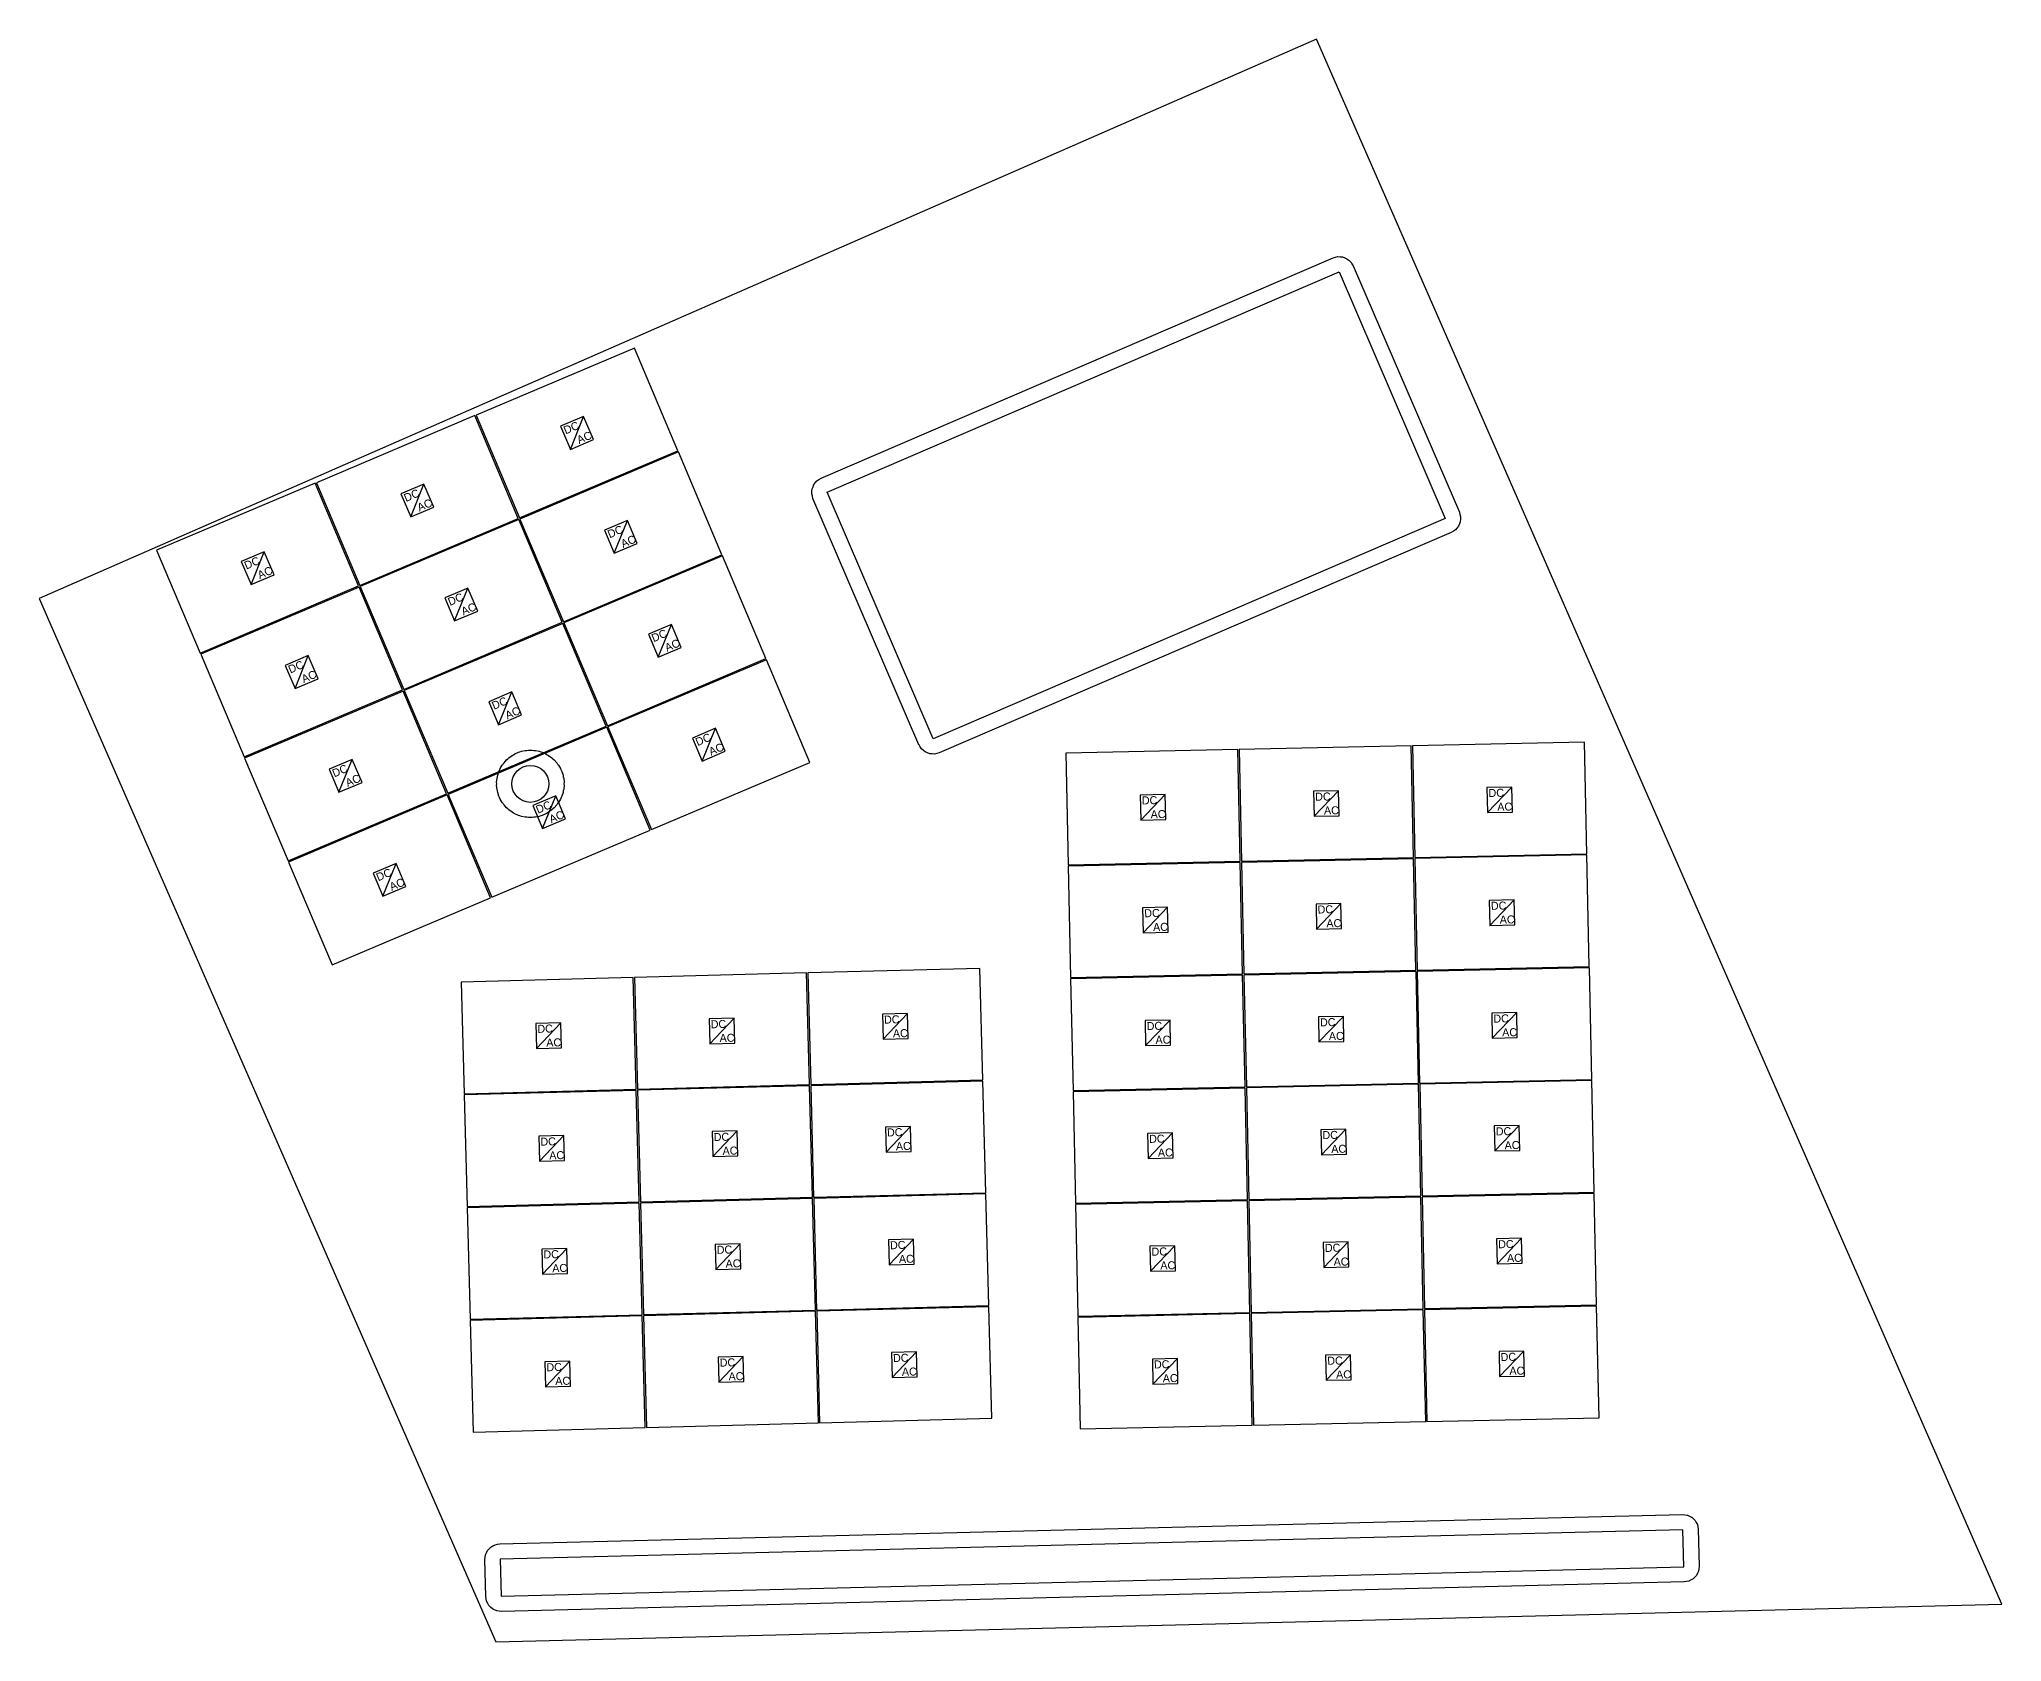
# Model space of a CAD drawing. Header units: feet. Extents: x -179 to 31, y -22 to 191.
# Drawn here: x -33.3 to 31.1, y -21.9 to 30.7 of the extents above; entities that cross this region are included whole.
import ezdxf

# ---------------------------------------------------------------- set-up
doc = ezdxf.new("R2010")
doc.units = ezdxf.units.FT
for name, color, linetype in [('Buildings', 7, 'CONTINUOUS'), ('Modules', 7, 'CONTINUOUS'), ('Obstructions', 7, 'CONTINUOUS'), ('Setbacks', 7, 'CONTINUOUS')]:
    doc.layers.add(name, color=color, linetype=linetype)

msp = doc.modelspace()

# ---------------------------------------------------------------- linework, layer by layer
at = {"layer": 'Buildings', "color": 252}
for p, q in [((8.596, 30.663), (-33.312, 12.315)), ((31.074, -20.678), (8.596, 30.663)), ((-33.312, 12.315), (-18.327, -21.911)), ((-18.327, -21.911), (31.074, -20.678))]:
    msp.add_line(p, q, dxfattribs=at)
at = {"layer": 'Modules', "color": 254}
for p, q in [((-13.784, 20.533), (-18.983, 18.332)), ((-12.357, 17.162), (-13.784, 20.533)), ((-19.022, 18.316), (-24.221, 16.115)), ((-17.595, 14.944), (-19.022, 18.316)), ((-18.983, 18.332), (-17.556, 14.961)), ((-15.452, 18.284), (-16.208, 17.965)), ((-15.888, 17.209), (-15.452, 18.284)), ((-15.133, 17.529), (-15.452, 18.284)), ((-16.208, 17.965), (-15.888, 17.209)), ((-15.888, 17.209), (-15.133, 17.529)), ((-17.556, 14.961), (-12.357, 17.162)), ((-12.341, 17.124), (-17.54, 14.923)), ((-10.914, 13.753), (-12.341, 17.124)), ((-24.26, 16.098), (-29.46, 13.897)), ((-22.833, 12.727), (-24.26, 16.098)), ((-24.221, 16.115), (-22.794, 12.743)), ((-20.69, 16.067), (-21.446, 15.747)), ((-21.446, 15.747), (-21.126, 14.992)), ((-21.126, 14.992), (-20.69, 16.067)), ((-20.371, 15.312), (-20.69, 16.067)), ((-22.794, 12.743), (-17.595, 14.944)), ((-17.579, 14.907), (-22.778, 12.706)), ((-21.126, 14.992), (-20.371, 15.312)), ((-16.152, 11.536), (-17.579, 14.907)), ((-17.54, 14.923), (-16.113, 11.552)), ((-14.009, 14.875), (-14.765, 14.556)), ((-14.445, 13.8), (-14.009, 14.875)), ((-13.69, 14.12), (-14.009, 14.875)), ((-14.765, 14.556), (-14.445, 13.8)), ((-29.46, 13.897), (-28.032, 10.526)), ((-25.928, 13.85), (-26.684, 13.53)), ((-26.684, 13.53), (-26.364, 12.775)), ((-26.364, 12.775), (-25.928, 13.85)), ((-25.609, 13.094), (-25.928, 13.85)), ((-16.113, 11.552), (-10.914, 13.753)), ((-10.898, 13.715), (-16.097, 11.514)), ((-14.445, 13.8), (-13.69, 14.12)), ((-9.471, 10.344), (-10.898, 13.715)), ((-26.364, 12.775), (-25.609, 13.094)), ((-28.032, 10.526), (-22.833, 12.727)), ((-22.817, 12.689), (-28.016, 10.488)), ((-21.39, 9.318), (-22.817, 12.689)), ((-22.778, 12.706), (-21.351, 9.334)), ((-19.247, 12.658), (-20.003, 12.338)), ((-20.003, 12.338), (-19.683, 11.583)), ((-19.683, 11.583), (-19.247, 12.658)), ((-18.928, 11.903), (-19.247, 12.658)), ((-19.683, 11.583), (-18.928, 11.903)), ((-21.351, 9.334), (-16.152, 11.536)), ((-16.136, 11.498), (-21.335, 9.297)), ((-14.709, 8.127), (-16.136, 11.498)), ((-16.097, 11.514), (-14.67, 8.143)), ((-12.566, 11.466), (-13.322, 11.147)), ((-13.322, 11.147), (-13.002, 10.391)), ((-13.002, 10.391), (-12.566, 11.466)), ((-12.247, 10.711), (-12.566, 11.466)), ((-28.016, 10.488), (-26.589, 7.117)), ((-24.485, 10.441), (-25.241, 10.121)), ((-24.921, 9.366), (-24.485, 10.441)), ((-24.166, 9.685), (-24.485, 10.441)), ((-14.67, 8.143), (-9.471, 10.344)), ((-9.455, 10.306), (-14.654, 8.105)), ((-13.002, 10.391), (-12.247, 10.711)), ((-8.028, 6.935), (-9.455, 10.306)), ((-25.241, 10.121), (-24.921, 9.366)), ((-24.921, 9.366), (-24.166, 9.685)), ((-26.589, 7.117), (-21.39, 9.318)), ((-21.374, 9.28), (-26.573, 7.079)), ((-19.947, 5.909), (-21.374, 9.28)), ((-21.335, 9.297), (-19.908, 5.926)), ((-17.804, 9.249), (-18.56, 8.929)), ((-18.24, 8.174), (-17.804, 9.249)), ((-17.485, 8.494), (-17.804, 9.249)), ((-18.56, 8.929), (-18.24, 8.174)), ((-18.24, 8.174), (-17.485, 8.494)), ((-19.908, 5.926), (-14.709, 8.127)), ((-14.693, 8.089), (-19.892, 5.888)), ((-13.266, 4.718), (-14.693, 8.089)), ((-14.654, 8.105), (-13.227, 4.734)), ((-11.123, 8.058), (-11.879, 7.738)), ((-11.879, 7.738), (-11.559, 6.983)), ((-11.559, 6.983), (-11.123, 8.058)), ((-10.804, 7.302), (-11.123, 8.058)), ((-11.559, 6.983), (-10.804, 7.302)), ((6.012, 7.358), (0.367, 7.236)), ((0.367, 7.236), (0.445, 3.577)), ((6.09, 3.698), (6.012, 7.358)), ((11.698, 7.48), (6.053, 7.358)), ((6.053, 7.358), (6.132, 3.699)), ((11.777, 3.82), (11.698, 7.48)), ((17.385, 7.602), (11.74, 7.48)), ((11.74, 7.48), (11.818, 3.821)), ((17.463, 3.942), (17.385, 7.602)), ((-26.573, 7.079), (-25.146, 3.708)), ((-23.042, 7.032), (-23.798, 6.712)), ((-23.798, 6.712), (-23.478, 5.957)), ((-23.478, 5.957), (-23.042, 7.032)), ((-22.723, 6.277), (-23.042, 7.032)), ((-13.227, 4.734), (-8.028, 6.935)), ((-25.146, 3.708), (-19.947, 5.909)), ((-19.931, 5.872), (-25.13, 3.67)), ((-23.478, 5.957), (-22.723, 6.277)), ((-18.504, 2.5), (-19.931, 5.872)), ((-19.892, 5.888), (-18.465, 2.517)), ((-16.361, 5.84), (-17.117, 5.521)), ((-16.797, 4.765), (-16.361, 5.84)), ((-16.042, 5.085), (-16.361, 5.84)), ((3.63, 5.886), (2.809, 5.868)), ((2.809, 5.868), (2.827, 5.048)), ((2.827, 5.048), (3.63, 5.886)), ((3.647, 5.066), (3.63, 5.886)), ((9.316, 6.008), (8.496, 5.99)), ((8.496, 5.99), (8.514, 5.17)), ((8.514, 5.17), (9.316, 6.008)), ((9.334, 5.188), (9.316, 6.008)), ((15.003, 6.13), (14.183, 6.112)), ((14.183, 6.112), (14.2, 5.292)), ((14.2, 5.292), (15.003, 6.13)), ((15.02, 5.31), (15.003, 6.13)), ((-17.117, 5.521), (-16.797, 4.765)), ((8.514, 5.17), (9.334, 5.188)), ((14.2, 5.292), (15.02, 5.31)), ((-18.465, 2.517), (-13.266, 4.718)), ((-16.797, 4.765), (-16.042, 5.085)), ((2.827, 5.048), (3.647, 5.066)), ((11.818, 3.821), (17.463, 3.942)), ((17.464, 3.901), (11.819, 3.78)), ((17.543, 0.241), (17.464, 3.901)), ((-25.13, 3.67), (-23.703, 0.299)), ((-21.599, 3.623), (-22.355, 3.303)), ((-22.355, 3.303), (-22.035, 2.548)), ((-22.035, 2.548), (-21.599, 3.623)), ((-21.28, 2.868), (-21.599, 3.623)), ((0.445, 3.577), (6.09, 3.698)), ((6.091, 3.657), (0.446, 3.536)), ((0.446, 3.536), (0.524, -0.124)), ((6.17, -0.003), (6.091, 3.657)), ((6.132, 3.699), (11.777, 3.82)), ((11.778, 3.779), (6.133, 3.658)), ((6.133, 3.658), (6.211, -0.002)), ((11.856, 0.119), (11.778, 3.779)), ((11.819, 3.78), (11.898, 0.12)), ((-22.035, 2.548), (-21.28, 2.868)), ((-23.703, 0.299), (-18.504, 2.5)), ((3.709, 2.185), (2.889, 2.167)), ((2.889, 2.167), (2.907, 1.347)), ((2.907, 1.347), (3.709, 2.185)), ((3.727, 1.365), (3.709, 2.185)), ((9.396, 2.307), (8.576, 2.289)), ((8.576, 2.289), (8.593, 1.469)), ((8.593, 1.469), (9.396, 2.307)), ((9.413, 1.487), (9.396, 2.307)), ((15.082, 2.429), (14.262, 2.411)), ((14.262, 2.411), (14.28, 1.591)), ((14.28, 1.591), (15.082, 2.429)), ((15.1, 1.609), (15.082, 2.429)), ((2.907, 1.347), (3.727, 1.365)), ((8.593, 1.469), (9.413, 1.487)), ((14.28, 1.591), (15.1, 1.609)), ((-8.142, 0.03), (-13.786, -0.119)), ((-8.045, -3.629), (-8.142, 0.03)), ((-2.456, 0.181), (-8.1, 0.031)), ((-8.1, 0.031), (-8.003, -3.628)), ((-2.359, -3.478), (-2.456, 0.181)), ((6.211, -0.002), (11.856, 0.119)), ((11.857, 0.078), (6.212, -0.043)), ((11.936, -3.582), (11.857, 0.078)), ((11.898, 0.12), (17.543, 0.241)), ((17.544, 0.2), (11.899, 0.079)), ((11.899, 0.079), (11.977, -3.581)), ((17.622, -3.46), (17.544, 0.2)), ((-13.828, -0.121), (-19.472, -0.27)), ((-19.472, -0.27), (-19.375, -3.93)), ((-13.731, -3.78), (-13.828, -0.121)), ((-13.786, -0.119), (-13.689, -3.779)), ((0.524, -0.124), (6.17, -0.003)), ((6.17, -0.044), (0.525, -0.165)), ((0.525, -0.165), (0.604, -3.825)), ((6.249, -3.704), (6.17, -0.044)), ((6.212, -0.043), (6.291, -3.703)), ((15.162, -1.272), (14.342, -1.289)), ((14.359, -2.109), (15.162, -1.272)), ((15.179, -2.092), (15.162, -1.272)), ((-16.202, -1.604), (-17.022, -1.626)), ((-17.022, -1.626), (-17.001, -2.446)), ((-17.001, -2.446), (-16.202, -1.604)), ((-16.181, -2.424), (-16.202, -1.604)), ((-10.516, -1.453), (-11.336, -1.475)), ((-11.336, -1.475), (-11.315, -2.295)), ((-11.315, -2.295), (-10.516, -1.453)), ((-10.495, -2.273), (-10.516, -1.453)), ((-4.83, -1.302), (-5.65, -1.324)), ((-5.65, -1.324), (-5.629, -2.144)), ((-5.629, -2.144), (-4.83, -1.302)), ((-4.809, -2.122), (-4.83, -1.302)), ((3.788, -1.516), (2.968, -1.534)), ((2.968, -1.534), (2.986, -2.354)), ((2.986, -2.354), (3.788, -1.516)), ((3.806, -2.336), (3.788, -1.516)), ((9.475, -1.394), (8.655, -1.412)), ((8.655, -1.412), (8.673, -2.232)), ((8.673, -2.232), (9.475, -1.394)), ((9.493, -2.214), (9.475, -1.394)), ((14.342, -1.289), (14.359, -2.109)), ((-17.001, -2.446), (-16.181, -2.424)), ((-11.315, -2.295), (-10.495, -2.273)), ((-5.629, -2.144), (-4.809, -2.122)), ((2.986, -2.354), (3.806, -2.336)), ((8.673, -2.232), (9.493, -2.214)), ((14.359, -2.109), (15.179, -2.092)), ((-19.375, -3.93), (-13.731, -3.78)), ((-13.73, -3.821), (-19.374, -3.971)), ((-13.633, -7.48), (-13.73, -3.821)), ((-13.689, -3.779), (-8.045, -3.629)), ((-8.044, -3.67), (-13.688, -3.82)), ((-13.688, -3.82), (-13.591, -7.479)), ((-7.947, -7.33), (-8.044, -3.67)), ((-8.003, -3.628), (-2.359, -3.478)), ((-2.358, -3.519), (-8.002, -3.669)), ((-8.002, -3.669), (-7.905, -7.328)), ((-2.261, -7.179), (-2.358, -3.519)), ((0.604, -3.825), (6.249, -3.704)), ((6.25, -3.745), (0.605, -3.866)), ((6.328, -7.405), (6.25, -3.745)), ((6.291, -3.703), (11.936, -3.582)), ((11.937, -3.623), (6.291, -3.744)), ((6.291, -3.744), (6.37, -7.404)), ((12.015, -7.283), (11.937, -3.623)), ((11.977, -3.581), (17.622, -3.46)), ((17.623, -3.501), (11.978, -3.622)), ((11.978, -3.622), (12.057, -7.282)), ((17.702, -7.161), (17.623, -3.501)), ((-19.374, -3.971), (-19.277, -7.63)), ((0.605, -3.866), (0.683, -7.526)), ((-4.732, -5.003), (-5.552, -5.025)), ((-5.552, -5.025), (-5.53, -5.845)), ((-5.53, -5.845), (-4.732, -5.003)), ((-4.71, -5.823), (-4.732, -5.003)), ((9.554, -5.095), (8.734, -5.112)), ((8.734, -5.112), (8.752, -5.932)), ((8.752, -5.932), (9.554, -5.095)), ((9.572, -5.915), (9.554, -5.095)), ((15.241, -4.973), (14.421, -4.99)), ((14.421, -4.99), (14.439, -5.81)), ((14.439, -5.81), (15.241, -4.973)), ((15.259, -5.793), (15.241, -4.973)), ((-16.104, -5.305), (-16.924, -5.327)), ((-16.924, -5.327), (-16.902, -6.147)), ((-16.902, -6.147), (-16.104, -5.305)), ((-16.082, -6.125), (-16.104, -5.305)), ((-10.418, -5.154), (-11.238, -5.176)), ((-11.238, -5.176), (-11.216, -5.996)), ((-11.216, -5.996), (-10.418, -5.154)), ((-10.396, -5.974), (-10.418, -5.154)), ((3.868, -5.217), (3.048, -5.234)), ((3.048, -5.234), (3.065, -6.054)), ((3.065, -6.054), (3.868, -5.217)), ((3.885, -6.037), (3.868, -5.217)), ((14.439, -5.81), (15.259, -5.793)), ((-16.902, -6.147), (-16.082, -6.125)), ((-11.216, -5.996), (-10.396, -5.974)), ((-5.53, -5.845), (-4.71, -5.823)), ((3.065, -6.054), (3.885, -6.037)), ((8.752, -5.932), (9.572, -5.915)), ((-19.277, -7.63), (-13.633, -7.48)), ((-13.631, -7.522), (-19.276, -7.671)), ((-19.276, -7.671), (-19.179, -11.331)), ((-13.534, -11.181), (-13.631, -7.522)), ((-13.591, -7.479), (-7.947, -7.33)), ((-7.945, -7.371), (-13.59, -7.52)), ((-13.59, -7.52), (-13.493, -11.18)), ((-7.848, -11.03), (-7.945, -7.371)), ((-7.905, -7.328), (-2.261, -7.179)), ((-2.259, -7.22), (-7.904, -7.369)), ((-7.904, -7.369), (-7.807, -11.029)), ((-2.162, -10.879), (-2.259, -7.22)), ((0.683, -7.526), (6.328, -7.405)), ((6.329, -7.446), (0.684, -7.567)), ((0.684, -7.567), (0.763, -11.227)), ((6.408, -11.106), (6.329, -7.446)), ((6.37, -7.404), (12.015, -7.283)), ((12.016, -7.324), (6.371, -7.445)), ((6.371, -7.445), (6.449, -11.105)), ((12.094, -10.984), (12.016, -7.324)), ((12.057, -7.282), (17.702, -7.161)), ((17.703, -7.202), (12.058, -7.323)), ((12.058, -7.323), (12.136, -10.983)), ((17.781, -10.862), (17.703, -7.202)), ((-16.006, -9.005), (-16.826, -9.027)), ((-16.804, -9.847), (-16.006, -9.005)), ((-15.984, -9.825), (-16.006, -9.005)), ((-10.32, -8.854), (-11.14, -8.876)), ((-11.14, -8.876), (-11.118, -9.696)), ((-11.118, -9.696), (-10.32, -8.854)), ((-10.298, -9.674), (-10.32, -8.854)), ((-4.634, -8.703), (-5.454, -8.725)), ((-5.454, -8.725), (-5.432, -9.545)), ((-5.432, -9.545), (-4.634, -8.703)), ((-4.612, -9.523), (-4.634, -8.703)), ((3.947, -8.918), (3.127, -8.935)), ((3.127, -8.935), (3.145, -9.755)), ((3.145, -9.755), (3.947, -8.918)), ((3.965, -9.738), (3.947, -8.918)), ((9.634, -8.796), (8.814, -8.813)), ((8.814, -8.813), (8.831, -9.633)), ((8.831, -9.633), (9.634, -8.796)), ((9.651, -9.616), (9.634, -8.796)), ((15.321, -8.674), (14.501, -8.691)), ((14.501, -8.691), (14.518, -9.511)), ((14.518, -9.511), (15.321, -8.674)), ((15.338, -9.494), (15.321, -8.674)), ((-16.826, -9.027), (-16.804, -9.847)), ((-5.432, -9.545), (-4.612, -9.523)), ((8.831, -9.633), (9.651, -9.616)), ((14.518, -9.511), (15.338, -9.494)), ((-16.804, -9.847), (-15.984, -9.825)), ((-11.118, -9.696), (-10.298, -9.674)), ((3.145, -9.755), (3.965, -9.738)), ((-7.807, -11.029), (-2.162, -10.879)), ((-2.161, -10.92), (-7.806, -11.07)), ((-2.064, -14.579), (-2.161, -10.92)), ((12.136, -10.983), (17.781, -10.862)), ((17.782, -10.903), (12.137, -11.024)), ((17.861, -14.563), (17.782, -10.903)), ((-19.179, -11.331), (-13.534, -11.181)), ((-13.533, -11.222), (-19.178, -11.372)), ((-19.178, -11.372), (-19.08, -15.031)), ((-13.436, -14.881), (-13.533, -11.222)), ((-13.493, -11.18), (-7.848, -11.03)), ((-7.847, -11.071), (-13.492, -11.221)), ((-13.492, -11.221), (-13.394, -14.88)), ((-7.75, -14.73), (-7.847, -11.071)), ((-7.806, -11.07), (-7.708, -14.729)), ((0.763, -11.227), (6.408, -11.106)), ((6.409, -11.147), (0.764, -11.268)), ((0.764, -11.268), (0.842, -14.928)), ((6.487, -14.807), (6.409, -11.147)), ((6.449, -11.105), (12.094, -10.984)), ((12.095, -11.025), (6.45, -11.146)), ((6.45, -11.146), (6.529, -14.806)), ((12.174, -14.685), (12.095, -11.025)), ((12.137, -11.024), (12.216, -14.684)), ((-15.908, -12.706), (-16.728, -12.728)), ((-16.728, -12.728), (-16.706, -13.547)), ((-16.706, -13.547), (-15.908, -12.706)), ((-15.886, -13.526), (-15.908, -12.706)), ((-10.222, -12.555), (-11.042, -12.577)), ((-11.042, -12.577), (-11.02, -13.396)), ((-11.02, -13.396), (-10.222, -12.555)), ((-10.2, -13.375), (-10.222, -12.555)), ((-4.536, -12.404), (-5.356, -12.426)), ((-5.356, -12.426), (-5.334, -13.245)), ((-5.334, -13.245), (-4.536, -12.404)), ((-4.514, -13.224), (-4.536, -12.404)), ((4.027, -12.619), (3.207, -12.636)), ((3.207, -12.636), (3.224, -13.456)), ((3.224, -13.456), (4.027, -12.619)), ((4.044, -13.439), (4.027, -12.619)), ((9.713, -12.497), (8.893, -12.514)), ((8.893, -12.514), (8.911, -13.334)), ((8.911, -13.334), (9.713, -12.497)), ((9.731, -13.317), (9.713, -12.497)), ((15.4, -12.375), (14.58, -12.392)), ((14.58, -12.392), (14.598, -13.212)), ((14.598, -13.212), (15.4, -12.375)), ((15.418, -13.195), (15.4, -12.375)), ((-11.02, -13.396), (-10.2, -13.375)), ((-5.334, -13.245), (-4.514, -13.224)), ((3.224, -13.456), (4.044, -13.439)), ((8.911, -13.334), (9.731, -13.317)), ((14.598, -13.212), (15.418, -13.195)), ((-16.706, -13.547), (-15.886, -13.526)), ((-13.394, -14.88), (-7.75, -14.73)), ((-7.708, -14.729), (-2.064, -14.579)), ((0.842, -14.928), (6.487, -14.807)), ((6.529, -14.806), (12.174, -14.685)), ((12.216, -14.684), (17.861, -14.563)), ((-19.08, -15.031), (-13.436, -14.881))]:
    msp.add_line(p, q, dxfattribs=at)
at = {"layer": 'Obstructions', "color": 252}
for p, q in [((-7.465, 15.799), (9.335, 23.031)), ((9.335, 23.031), (12.817, 14.945)), ((-3.986, 7.713), (-7.465, 15.799)), ((12.817, 14.945), (-3.986, 7.713)), ((20.614, -18.236), (-18.189, -19.203)), ((20.643, -19.448), (20.614, -18.236)), ((-18.189, -19.203), (-18.16, -20.416)), ((-18.16, -20.416), (20.643, -19.448))]:
    msp.add_line(p, q, dxfattribs=at)
msp.add_circle((-17.2, 6.234), 0.606, dxfattribs=at)
at = {"layer": 'Setbacks', "color": 2}
for p, q in [((-7.664, 16.262), (9.136, 23.493)), ((9.136, 23.493), (9.137, 23.493)), ((9.137, 23.493), (9.213, 23.513)), ((9.213, 23.513), (9.288, 23.532)), ((9.288, 23.532), (9.289, 23.532)), ((9.289, 23.532), (9.289, 23.532)), ((9.289, 23.532), (9.289, 23.532)), ((9.289, 23.532), (9.366, 23.527)), ((9.366, 23.527), (9.446, 23.522)), ((9.446, 23.522), (9.446, 23.522)), ((9.446, 23.522), (9.446, 23.522)), ((9.446, 23.522), (9.447, 23.522)), ((9.447, 23.522), (9.519, 23.493)), ((9.519, 23.493), (9.592, 23.464)), ((9.592, 23.464), (9.592, 23.464)), ((9.592, 23.464), (9.592, 23.464)), ((9.592, 23.464), (9.593, 23.463)), ((9.593, 23.463), (9.653, 23.413)), ((9.653, 23.413), (9.713, 23.363)), ((9.713, 23.363), (9.713, 23.363)), ((9.713, 23.363), (9.713, 23.363)), ((9.713, 23.363), (9.714, 23.363)), ((9.714, 23.363), (9.756, 23.296)), ((9.756, 23.296), (9.797, 23.23)), ((9.797, 23.23), (9.798, 23.23)), ((9.798, 23.23), (9.798, 23.23)), ((9.798, 23.23), (9.798, 23.23)), ((9.798, 23.23), (13.279, 15.144)), ((-7.897, 16.057), (-7.847, 16.117)), ((-7.847, 16.117), (-7.797, 16.177)), ((-7.797, 16.177), (-7.797, 16.178)), ((-7.797, 16.178), (-7.797, 16.178)), ((-7.797, 16.178), (-7.797, 16.178)), ((-7.797, 16.178), (-7.796, 16.178)), ((-7.796, 16.178), (-7.73, 16.22)), ((-7.73, 16.22), (-7.664, 16.262)), ((-7.664, 16.262), (-7.664, 16.262)), ((-7.664, 16.262), (-7.664, 16.262)), ((-7.966, 15.754), (-7.961, 15.832)), ((-7.966, 15.753), (-7.966, 15.754)), ((-7.966, 15.753), (-7.966, 15.753)), ((-7.946, 15.676), (-7.966, 15.753)), ((-7.966, 15.753), (-7.966, 15.753)), ((-7.966, 15.753), (-7.966, 15.753)), ((-7.961, 15.832), (-7.956, 15.91)), ((-7.956, 15.911), (-7.926, 15.984)), ((-7.956, 15.91), (-7.956, 15.911)), ((-7.956, 15.91), (-7.956, 15.91)), ((-7.956, 15.91), (-7.956, 15.91)), ((-7.956, 15.91), (-7.956, 15.91)), ((-7.927, 15.601), (-7.946, 15.676)), ((-7.927, 15.6), (-7.927, 15.6)), ((-7.927, 15.6), (-7.927, 15.601)), ((-7.927, 15.601), (-7.927, 15.601)), ((-4.449, 7.515), (-7.927, 15.6)), ((-7.927, 15.6), (-7.927, 15.6)), ((-7.926, 15.984), (-7.898, 16.056)), ((-7.898, 16.056), (-7.897, 16.057)), ((-7.897, 16.057), (-7.897, 16.057)), ((-7.897, 16.057), (-7.897, 16.057)), ((-7.897, 16.057), (-7.897, 16.057)), ((13.279, 15.144), (13.279, 15.144)), ((13.279, 15.144), (13.279, 15.144)), ((13.279, 15.144), (13.279, 15.143)), ((13.279, 15.143), (13.299, 15.067)), ((13.308, 14.834), (13.279, 14.761)), ((13.299, 15.067), (13.318, 14.992)), ((13.313, 14.913), (13.308, 14.835)), ((13.308, 14.835), (13.308, 14.834)), ((13.308, 14.834), (13.308, 14.834)), ((13.308, 14.834), (13.308, 14.834)), ((13.308, 14.834), (13.308, 14.834)), ((13.318, 14.991), (13.313, 14.913)), ((13.318, 14.992), (13.318, 14.991)), ((13.318, 14.991), (13.318, 14.991)), ((13.318, 14.991), (13.318, 14.991)), ((13.318, 14.991), (13.318, 14.991)), ((13.016, 14.483), (-3.787, 7.251)), ((13.082, 14.525), (13.016, 14.483)), ((13.016, 14.483), (13.016, 14.483)), ((13.016, 14.483), (13.016, 14.483)), ((13.016, 14.483), (13.016, 14.483)), ((13.148, 14.566), (13.082, 14.525)), ((13.149, 14.567), (13.148, 14.566)), ((13.199, 14.627), (13.149, 14.567)), ((13.149, 14.567), (13.149, 14.567)), ((13.149, 14.567), (13.149, 14.567)), ((13.149, 14.567), (13.149, 14.567)), ((13.249, 14.687), (13.199, 14.627)), ((13.25, 14.688), (13.249, 14.688)), ((13.249, 14.688), (13.249, 14.688)), ((13.249, 14.688), (13.249, 14.688)), ((13.249, 14.688), (13.249, 14.687)), ((13.279, 14.761), (13.25, 14.688)), ((-17.939, 7.055), (-17.902, 7.092)), ((-17.902, 7.092), (-17.901, 7.092)), ((-17.901, 7.092), (-17.799, 7.167)), ((-17.799, 7.167), (-17.798, 7.167)), ((-17.798, 7.167), (-17.752, 7.19)), ((-17.752, 7.19), (-17.708, 7.219)), ((-17.708, 7.219), (-17.592, 7.271)), ((-17.708, 7.219), (-17.708, 7.219)), ((-17.592, 7.271), (-17.591, 7.271)), ((-17.591, 7.271), (-17.541, 7.284)), ((-17.541, 7.284), (-17.492, 7.303)), ((-17.492, 7.303), (-17.368, 7.33)), ((-17.492, 7.303), (-17.492, 7.303)), ((-17.368, 7.33), (-17.367, 7.33)), ((-17.367, 7.33), (-17.315, 7.332)), ((-17.315, 7.332), (-17.264, 7.341)), ((-17.264, 7.341), (-17.263, 7.341)), ((-17.263, 7.341), (-17.137, 7.341)), ((-17.137, 7.341), (-17.136, 7.341)), ((-17.136, 7.341), (-17.084, 7.332)), ((-17.084, 7.332), (-17.032, 7.33)), ((-17.032, 7.33), (-17.032, 7.33)), ((-17.032, 7.33), (-16.908, 7.303)), ((-16.908, 7.303), (-16.907, 7.303)), ((-16.907, 7.303), (-16.859, 7.284)), ((-16.859, 7.284), (-16.808, 7.271)), ((-16.808, 7.271), (-16.808, 7.271)), ((-16.808, 7.271), (-16.692, 7.219)), ((-16.692, 7.219), (-16.692, 7.219)), ((-16.692, 7.219), (-16.648, 7.19)), ((-16.648, 7.19), (-16.601, 7.167)), ((-16.601, 7.167), (-16.601, 7.167)), ((-16.601, 7.167), (-16.498, 7.092)), ((-16.498, 7.092), (-16.498, 7.092)), ((-16.498, 7.092), (-16.461, 7.055)), ((-4.448, 7.514), (-4.449, 7.515)), ((-4.449, 7.515), (-4.449, 7.515)), ((-4.449, 7.515), (-4.449, 7.515)), ((-4.406, 7.447), (-4.448, 7.514)), ((-4.365, 7.382), (-4.406, 7.447)), ((-4.364, 7.381), (-4.365, 7.382)), ((-4.303, 7.331), (-4.364, 7.381)), ((-4.364, 7.381), (-4.364, 7.381)), ((-4.364, 7.381), (-4.364, 7.381)), ((-4.364, 7.381), (-4.364, 7.381)), ((-4.244, 7.281), (-4.303, 7.331)), ((-4.243, 7.281), (-4.244, 7.281)), ((-4.169, 7.251), (-4.243, 7.281)), ((-4.243, 7.281), (-4.243, 7.281)), ((-4.243, 7.281), (-4.243, 7.281)), ((-4.243, 7.281), (-4.243, 7.281)), ((-4.098, 7.223), (-4.169, 7.251)), ((-4.097, 7.223), (-4.098, 7.223)), ((-4.097, 7.222), (-4.097, 7.223)), ((-4.097, 7.223), (-4.097, 7.223)), ((-4.097, 7.223), (-4.097, 7.223)), ((-4.018, 7.217), (-4.097, 7.222)), ((-3.94, 7.212), (-4.018, 7.217)), ((-3.939, 7.212), (-3.94, 7.212)), ((-3.94, 7.212), (-3.94, 7.212)), ((-3.94, 7.212), (-3.94, 7.212)), ((-3.94, 7.212), (-3.94, 7.212)), ((-3.864, 7.232), (-3.939, 7.212)), ((-3.788, 7.251), (-3.864, 7.232)), ((-3.787, 7.251), (-3.788, 7.251)), ((-3.787, 7.251), (-3.787, 7.251)), ((-3.787, 7.251), (-3.787, 7.251)), ((-18.293, 6.413), (-18.28, 6.464)), ((-18.28, 6.464), (-18.272, 6.515)), ((-18.272, 6.516), (-18.232, 6.636)), ((-18.272, 6.515), (-18.272, 6.516)), ((-18.232, 6.637), (-18.209, 6.683)), ((-18.232, 6.636), (-18.232, 6.637)), ((-18.209, 6.683), (-18.19, 6.732)), ((-18.19, 6.733), (-18.126, 6.842)), ((-18.19, 6.732), (-18.19, 6.733)), ((-18.126, 6.843), (-18.093, 6.883)), ((-18.126, 6.842), (-18.126, 6.843)), ((-18.093, 6.883), (-18.065, 6.927)), ((-18.065, 6.927), (-18.064, 6.927)), ((-18.064, 6.927), (-17.98, 7.022)), ((-17.98, 7.022), (-17.979, 7.022)), ((-17.979, 7.022), (-17.939, 7.055)), ((-16.461, 7.055), (-16.421, 7.022)), ((-16.421, 7.022), (-16.42, 7.022)), ((-16.42, 7.022), (-16.335, 6.927)), ((-16.335, 6.927), (-16.335, 6.927)), ((-16.335, 6.927), (-16.307, 6.883)), ((-16.307, 6.883), (-16.274, 6.843)), ((-16.274, 6.843), (-16.274, 6.842)), ((-16.274, 6.842), (-16.21, 6.733)), ((-16.21, 6.733), (-16.21, 6.732)), ((-16.21, 6.732), (-16.191, 6.683)), ((-16.191, 6.683), (-16.168, 6.637)), ((-16.168, 6.637), (-16.167, 6.636)), ((-16.167, 6.636), (-16.128, 6.516)), ((-16.128, 6.516), (-16.128, 6.515)), ((-16.128, 6.515), (-16.12, 6.464)), ((-16.12, 6.464), (-16.106, 6.413)), ((-18.307, 6.287), (-18.293, 6.413)), ((-18.307, 6.286), (-18.307, 6.287)), ((-18.304, 6.234), (-18.307, 6.286)), ((-18.307, 6.182), (-18.304, 6.234)), ((-18.293, 6.056), (-18.307, 6.182)), ((-18.307, 6.182), (-18.307, 6.182)), ((-18.293, 6.413), (-18.293, 6.413)), ((-18.293, 6.055), (-18.293, 6.056)), ((-18.28, 6.005), (-18.293, 6.055)), ((-18.272, 5.953), (-18.28, 6.005)), ((-18.232, 5.832), (-18.272, 5.953)), ((-18.272, 5.953), (-18.272, 5.953)), ((-18.209, 5.785), (-18.232, 5.832)), ((-18.232, 5.832), (-18.232, 5.832)), ((-16.168, 5.832), (-16.191, 5.785)), ((-16.167, 5.832), (-16.168, 5.832)), ((-16.128, 5.953), (-16.167, 5.832)), ((-16.12, 6.005), (-16.128, 5.953)), ((-16.128, 5.953), (-16.128, 5.953)), ((-16.106, 6.055), (-16.12, 6.005)), ((-16.106, 6.413), (-16.106, 6.413)), ((-16.106, 6.413), (-16.093, 6.287)), ((-16.093, 6.182), (-16.106, 6.056)), ((-16.106, 6.056), (-16.106, 6.055)), ((-16.093, 6.286), (-16.096, 6.234)), ((-16.096, 6.234), (-16.093, 6.182)), ((-16.093, 6.287), (-16.093, 6.286)), ((-16.093, 6.182), (-16.093, 6.182)), ((-18.19, 5.737), (-18.209, 5.785)), ((-18.19, 5.736), (-18.19, 5.737)), ((-18.126, 5.626), (-18.19, 5.736)), ((-18.093, 5.585), (-18.126, 5.626)), ((-18.126, 5.626), (-18.126, 5.626)), ((-18.065, 5.542), (-18.093, 5.585)), ((-18.064, 5.541), (-18.065, 5.542)), ((-17.98, 5.447), (-18.064, 5.541)), ((-17.979, 5.447), (-17.98, 5.447)), ((-17.939, 5.414), (-17.979, 5.447)), ((-17.902, 5.377), (-17.939, 5.414)), ((-17.901, 5.377), (-17.902, 5.377)), ((-17.799, 5.302), (-17.901, 5.377)), ((-17.798, 5.302), (-17.799, 5.302)), ((-17.752, 5.278), (-17.798, 5.302)), ((-17.708, 5.25), (-17.752, 5.278)), ((-17.592, 5.198), (-17.708, 5.25)), ((-17.708, 5.25), (-17.708, 5.25)), ((-17.591, 5.198), (-17.592, 5.198)), ((-17.541, 5.184), (-17.591, 5.198)), ((-17.492, 5.166), (-17.541, 5.184)), ((-17.492, 5.165), (-17.492, 5.166)), ((-17.368, 5.139), (-17.492, 5.165)), ((-16.908, 5.165), (-17.032, 5.139)), ((-16.907, 5.166), (-16.908, 5.165)), ((-16.859, 5.184), (-16.907, 5.166)), ((-16.808, 5.198), (-16.859, 5.184)), ((-16.692, 5.25), (-16.808, 5.198)), ((-16.808, 5.198), (-16.808, 5.198)), ((-16.648, 5.278), (-16.692, 5.25)), ((-16.692, 5.25), (-16.692, 5.25)), ((-16.601, 5.302), (-16.648, 5.278)), ((-16.498, 5.377), (-16.601, 5.302)), ((-16.601, 5.302), (-16.601, 5.302)), ((-16.461, 5.414), (-16.498, 5.377)), ((-16.498, 5.377), (-16.498, 5.377)), ((-16.421, 5.447), (-16.461, 5.414)), ((-16.42, 5.447), (-16.421, 5.447)), ((-16.335, 5.541), (-16.42, 5.447)), ((-16.307, 5.585), (-16.335, 5.542)), ((-16.335, 5.542), (-16.335, 5.541)), ((-16.274, 5.626), (-16.307, 5.585)), ((-16.21, 5.736), (-16.274, 5.626)), ((-16.274, 5.626), (-16.274, 5.626)), ((-16.191, 5.785), (-16.21, 5.737)), ((-16.21, 5.737), (-16.21, 5.736)), ((-17.367, 5.139), (-17.368, 5.139)), ((-17.315, 5.136), (-17.367, 5.139)), ((-17.264, 5.128), (-17.315, 5.136)), ((-17.263, 5.128), (-17.264, 5.128)), ((-17.137, 5.128), (-17.263, 5.128)), ((-17.136, 5.128), (-17.137, 5.128)), ((-17.084, 5.136), (-17.136, 5.128)), ((-17.032, 5.139), (-17.084, 5.136)), ((-17.032, 5.139), (-17.032, 5.139)), ((-18.202, -18.7), (20.602, -17.732)), ((20.602, -17.732), (20.602, -17.732)), ((20.602, -17.732), (20.602, -17.732)), ((20.602, -17.732), (20.603, -17.732)), ((20.603, -17.732), (20.68, -17.743)), ((20.68, -17.743), (20.757, -17.753)), ((20.757, -17.753), (20.758, -17.753)), ((20.758, -17.753), (20.758, -17.753)), ((20.758, -17.753), (20.758, -17.753)), ((20.758, -17.753), (20.759, -17.753)), ((20.759, -17.753), (20.829, -17.787)), ((20.829, -17.787), (20.899, -17.821)), ((20.899, -17.821), (20.9, -17.821)), ((20.9, -17.821), (20.9, -17.821)), ((20.9, -17.821), (20.9, -17.821)), ((20.9, -17.821), (20.901, -17.822)), ((20.901, -17.822), (20.957, -17.875)), ((20.957, -17.875), (21.014, -17.929)), ((21.014, -17.929), (21.014, -17.93)), ((21.014, -17.93), (21.014, -17.93)), ((21.014, -17.93), (21.014, -17.93)), ((21.014, -17.93), (21.014, -17.93)), ((21.014, -17.93), (21.051, -17.999)), ((21.051, -17.999), (21.089, -18.068)), ((21.089, -18.068), (21.089, -18.068)), ((21.089, -18.068), (21.089, -18.068)), ((21.089, -18.068), (21.089, -18.069)), ((21.089, -18.069), (21.089, -18.069)), ((21.089, -18.069), (21.103, -18.146)), ((21.103, -18.146), (21.117, -18.222)), ((21.117, -18.222), (21.117, -18.223)), ((21.117, -18.223), (21.117, -18.223)), ((21.117, -18.223), (21.117, -18.223)), ((21.117, -18.223), (21.146, -19.435)), ((-18.692, -19.215), (-18.682, -19.138)), ((-18.692, -19.216), (-18.692, -19.215)), ((-18.692, -19.215), (-18.692, -19.215)), ((-18.663, -20.428), (-18.692, -19.216)), ((-18.682, -19.138), (-18.672, -19.06)), ((-18.672, -19.06), (-18.672, -19.06)), ((-18.672, -19.06), (-18.671, -19.06)), ((-18.671, -19.059), (-18.637, -18.989)), ((-18.671, -19.06), (-18.671, -19.059)), ((-18.671, -19.059), (-18.671, -19.059)), ((-18.637, -18.989), (-18.604, -18.918)), ((-18.604, -18.918), (-18.604, -18.918)), ((-18.604, -18.918), (-18.603, -18.918)), ((-18.603, -18.917), (-18.549, -18.86)), ((-18.603, -18.918), (-18.603, -18.917)), ((-18.603, -18.917), (-18.603, -18.917)), ((-18.549, -18.86), (-18.495, -18.804)), ((-18.495, -18.804), (-18.495, -18.803)), ((-18.495, -18.803), (-18.494, -18.803)), ((-18.495, -18.804), (-18.495, -18.804)), ((-18.495, -18.804), (-18.495, -18.804)), ((-18.494, -18.803), (-18.426, -18.766)), ((-18.426, -18.766), (-18.357, -18.729)), ((-18.357, -18.729), (-18.357, -18.729)), ((-18.357, -18.729), (-18.356, -18.729)), ((-18.356, -18.728), (-18.279, -18.714)), ((-18.356, -18.729), (-18.356, -18.728)), ((-18.356, -18.729), (-18.356, -18.729)), ((-18.279, -18.714), (-18.202, -18.7)), ((-18.202, -18.7), (-18.202, -18.7)), ((20.656, -19.951), (-18.147, -20.919)), ((20.733, -19.937), (20.656, -19.951)), ((20.656, -19.951), (20.656, -19.951)), ((20.81, -19.923), (20.733, -19.937)), ((20.811, -19.923), (20.81, -19.923)), ((20.81, -19.923), (20.81, -19.923)), ((20.88, -19.885), (20.811, -19.922)), ((20.811, -19.922), (20.811, -19.923)), ((20.811, -19.923), (20.811, -19.923)), ((20.948, -19.848), (20.88, -19.885)), ((20.949, -19.848), (20.948, -19.848)), ((20.95, -19.847), (20.949, -19.848)), ((20.949, -19.848), (20.949, -19.848)), ((20.949, -19.848), (20.949, -19.848)), ((21.003, -19.791), (20.95, -19.847)), ((21.057, -19.734), (21.003, -19.791)), ((21.058, -19.734), (21.057, -19.734)), ((21.092, -19.663), (21.058, -19.733)), ((21.058, -19.733), (21.058, -19.734)), ((21.058, -19.734), (21.058, -19.734)), ((21.058, -19.734), (21.058, -19.734)), ((21.125, -19.592), (21.092, -19.663)), ((21.126, -19.592), (21.125, -19.592)), ((21.136, -19.514), (21.126, -19.591)), ((21.126, -19.591), (21.126, -19.592)), ((21.126, -19.592), (21.126, -19.592)), ((21.126, -19.592), (21.126, -19.592)), ((21.146, -19.436), (21.136, -19.514)), ((21.146, -19.435), (21.147, -19.436)), ((21.147, -19.436), (21.146, -19.436)), ((-18.663, -20.429), (-18.663, -20.428)), ((-18.663, -20.428), (-18.663, -20.428)), ((-18.663, -20.428), (-18.663, -20.428)), ((-18.649, -20.506), (-18.663, -20.429)), ((-18.635, -20.582), (-18.649, -20.506)), ((-18.635, -20.583), (-18.635, -20.582)), ((-18.634, -20.584), (-18.635, -20.583)), ((-18.635, -20.583), (-18.635, -20.583)), ((-18.635, -20.583), (-18.635, -20.583)), ((-18.597, -20.653), (-18.634, -20.584)), ((-18.56, -20.721), (-18.597, -20.653)), ((-18.56, -20.722), (-18.56, -20.721)), ((-18.56, -20.721), (-18.56, -20.721)), ((-18.559, -20.722), (-18.56, -20.722)), ((-18.56, -20.722), (-18.56, -20.722)), ((-18.503, -20.776), (-18.559, -20.722)), ((-18.446, -20.83), (-18.503, -20.776)), ((-18.445, -20.831), (-18.446, -20.83)), ((-18.446, -20.83), (-18.446, -20.83)), ((-18.446, -20.83), (-18.446, -20.83)), ((-18.446, -20.83), (-18.446, -20.83)), ((-18.375, -20.864), (-18.445, -20.831)), ((-18.304, -20.898), (-18.375, -20.864)), ((-18.303, -20.898), (-18.304, -20.898)), ((-18.304, -20.898), (-18.304, -20.898)), ((-18.304, -20.898), (-18.304, -20.898)), ((-18.304, -20.898), (-18.304, -20.898)), ((-18.226, -20.909), (-18.303, -20.898)), ((-18.148, -20.919), (-18.226, -20.909)), ((-18.147, -20.919), (-18.148, -20.919)), ((-18.148, -20.919), (-18.148, -20.919)), ((-18.148, -20.919), (-18.148, -20.919))]:
    msp.add_line(p, q, dxfattribs=at)

# ---------------------------------------------------------------- texts
at = {"layer": 'Modules'}
for s, rotation, p in [('DC', 22.94335, (-16.041, 17.697)), ('AC', 22.94335, (-15.605, 17.382)), ('DC', 22.94335, (-21.279, 15.479)), ('AC', 22.94335, (-20.843, 15.165)), ('DC', 22.94335, (-14.598, 14.288)), ('AC', 22.94335, (-14.162, 13.974)), ('DC', 22.94335, (-26.517, 13.262)), ('AC', 22.94335, (-26.081, 12.948)), ('DC', 22.94335, (-19.836, 12.071)), ('AC', 22.94335, (-19.4, 11.756)), ('DC', 22.94335, (-13.155, 10.879)), ('AC', 22.94335, (-12.719, 10.565)), ('DC', 22.94335, (-25.074, 9.853)), ('AC', 22.94335, (-24.638, 9.539)), ('DC', 22.94335, (-18.393, 8.662)), ('AC', 22.94335, (-17.957, 8.347)), ('DC', 22.94335, (-11.712, 7.47)), ('AC', 22.94335, (-11.276, 7.156)), ('DC', 22.94335, (-23.631, 6.444)), ('AC', 22.94335, (-23.195, 6.13)), ('DC', 1.22945, (2.865, 5.558)), ('DC', 1.22945, (8.552, 5.68)), ('DC', 1.22945, (14.239, 5.802)), ('DC', 22.94335, (-16.95, 5.253)), ('AC', 22.94335, (-16.514, 4.938)), ('AC', 1.22945, (3.154, 5.104)), ('AC', 1.22945, (8.841, 5.227)), ('AC', 1.22945, (14.527, 5.349)), ('DC', 22.94335, (-22.188, 3.035)), ('AC', 22.94335, (-21.752, 2.721)), ('DC', 1.22945, (2.945, 1.857)), ('DC', 1.22945, (8.631, 1.979)), ('DC', 1.22945, (14.318, 2.101)), ('AC', 1.22945, (3.233, 1.404)), ('AC', 1.22945, (8.92, 1.526)), ('AC', 1.22945, (14.607, 1.648)), ('DC', 1.52098, (-16.965, -1.936)), ('DC', 1.52098, (-11.279, -1.785)), ('DC', 1.52098, (-5.593, -1.634)), ('AC', 1.52098, (-5.302, -2.086)), ('DC', 1.22945, (3.024, -1.844)), ('DC', 1.22945, (8.711, -1.722)), ('AC', 1.22945, (9, -2.175)), ('DC', 1.22945, (14.398, -1.6)), ('AC', 1.22945, (14.686, -2.053)), ('AC', 1.52098, (-16.674, -2.388)), ('AC', 1.52098, (-10.988, -2.237)), ('AC', 1.22945, (3.313, -2.297)), ('DC', 1.52098, (-5.495, -5.335)), ('DC', 1.22945, (8.79, -5.423)), ('DC', 1.22945, (14.477, -5.301)), ('DC', 1.52098, (-16.867, -5.637)), ('DC', 1.52098, (-11.181, -5.486)), ('AC', 1.52098, (-10.89, -5.938)), ('AC', 1.52098, (-5.204, -5.787)), ('DC', 1.22945, (3.104, -5.545)), ('AC', 1.22945, (3.392, -5.998)), ('AC', 1.22945, (9.079, -5.876)), ('AC', 1.22945, (14.766, -5.754)), ('AC', 1.52098, (-16.576, -6.089)), ('DC', 1.52098, (-11.082, -9.186)), ('DC', 1.52098, (-5.396, -9.035)), ('DC', 1.22945, (3.183, -9.246)), ('DC', 1.22945, (8.87, -9.124)), ('DC', 1.22945, (14.556, -9.002)), ('DC', 1.52098, (-16.768, -9.337)), ('AC', 1.52098, (-16.477, -9.789)), ('AC', 1.52098, (-10.791, -9.638)), ('AC', 1.52098, (-5.105, -9.487)), ('AC', 1.22945, (3.472, -9.699)), ('AC', 1.22945, (9.158, -9.577)), ('AC', 1.22945, (14.845, -9.455)), ('DC', 1.52098, (-16.67, -13.038)), ('DC', 1.52098, (-10.984, -12.887)), ('DC', 1.52098, (-5.298, -12.736)), ('DC', 1.22945, (3.263, -12.947)), ('DC', 1.22945, (8.949, -12.825)), ('DC', 1.22945, (14.636, -12.703)), ('AC', 1.52098, (-16.379, -13.49)), ('AC', 1.52098, (-10.693, -13.339)), ('AC', 1.52098, (-5.007, -13.188)), ('AC', 1.22945, (3.551, -13.4)), ('AC', 1.22945, (9.238, -13.278)), ('AC', 1.22945, (14.925, -13.156))]:
    msp.add_text(s, height=0.2625, rotation=rotation, dxfattribs=at).set_placement(p)

doc.saveas('drawing.dxf')
